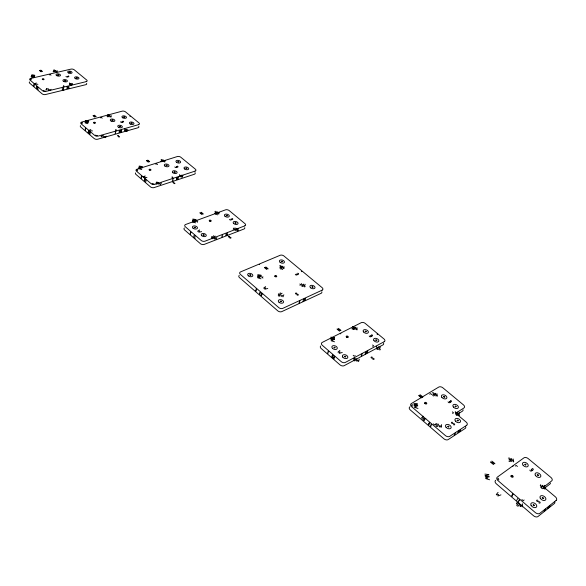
<?xml version="1.0" encoding="UTF-8"?>
<svg xmlns="http://www.w3.org/2000/svg" width="586" height="586" viewBox="0 0 586 586"><rect width="100%" height="100%" fill="white"/><g stroke="black" fill="none" stroke-linecap="round" stroke-linejoin="round"><path stroke-width="0.88" d="M301.622 283.551C300.779 284.789 303.87 285.594 303.328 284.1C302.742 285.316 305.848 285.822 305.042 284.21M544.064 511.3L545.603 509.095M172.335 180.774C173.661 181.037 172.438 179.36 172.709 179.074L173.302 178.876M47.539 88.889C44.946 87.014 48.477 91.299 45.884 89.424M62.878 89.504C64.343 89.863 62.797 88.134 63.112 87.834L63.698 87.695M140.984 177.748L141.497 178.203L141.321 176.049L141.805 176.459M283.983 266.527C284.518 273.083 281.507 261.686 282.071 268.3M280.928 301.915L280.95 300.94M281.917 262.001L281.947 261.107M33.754 85.754L34.135 86.201L33.951 84.084L34.362 84.443M275.72 276.416L275.735 275.984M48.36 88.706L48.492 90.317L49.495 89.577L50.052 90.588L51.063 89.262M190.091 233.719L190.648 234.217L190.501 231.997L191.029 232.452M221.698 236.883C222.951 237.074 221.852 235.528 222.138 235.162L222.739 234.927M115.003 133.513C116.394 133.835 115.01 132.121 115.296 131.828L115.889 131.66M85.087 129.799L85.563 130.217L85.351 128.114L85.798 128.495M120.943 131.088L121.698 130.114L121.097 130.187L120.782 132.062M250.215 275.493L250.273 274.563M89.607 132.788L90.2 132.971L89.746 131.872L89.46 133.769M238.326 228.423C238.941 229.859 236.063 229.434 236.663 228.298C237.015 229.653 234.136 228.862 235.03 227.771M255.584 290.524L256.192 291.059L256.089 288.788L256.668 289.286M441.58 424.623L441.361 427.231L440.826 427.135L440.035 425.458L439.412 427.004L438.189 424M235.587 223.339L235.653 222.512M226.819 216.029L226.899 215.209M259.378 293.85L259.583 294.267A0.974 0.608 66.1 0 0 259.854 294.472L259.745 292.48L260.155 292.282A0.974 0.615 66.2 0 1 260.411 292.539L260.47 293.073M219.003 212.191C219.003 218.153 217.025 207.781 217.01 213.751M210.213 220.929L210.257 220.541M38.009 87.57L37.797 89.438L38.207 89.79M327.508 352.919C328.424 354.332 328.028 351.886 328.131 351.19L328.761 351.739M203.701 235.462L203.803 234.605M298.867 302.94C299.922 302.984 299.292 301.541 299.431 301.211L300.025 300.933M194.911 227.895L195.021 227.053M68.892 86.435L68.643 88.281L69.229 88.142M89.995 134.223L89.922 133.051M186.289 168.724L186.407 167.992M302.779 301.153L302.984 301.219A0.967 0.425 -49.7 0 0 303.262 301.072L303.607 299.256A0.967 0.425 -49.8 0 1 303.87 299.153L303.929 299.453M182.854 175.207C183.279 176.569 180.583 176.027 181.242 175.067C181.514 176.305 178.811 175.58 179.69 174.569M178.225 162.066L178.342 161.34M174.665 172.511L174.789 171.764M121.478 131.857L121.353 130.971M423.641 420.235C424.645 421.722 424.264 419.246 424.418 418.521L425.114 419.115M166.592 165.772L166.717 165.032M359.269 359.189L358.595 361.591L357.753 359.929L357.204 361.21L356.728 361.159L356.002 358.581M165.062 160.344C164.812 165.64 163.274 156.381 163.025 161.707M145.709 182.034L146.075 180.122M361.115 355.929C362.023 355.834 361.701 354.567 361.774 354.193L362.36 353.878M178.085 179.052L178.488 177.17M511.483 495.595C513.431 497.844 511.717 494.306 512.428 493.903L513.197 494.555M193.695 237.088L194.142 235.154M195.101 235.99L194.655 237.923L195.182 238.377M131.608 123.595L131.762 122.928M127.814 129.433C128.129 130.641 125.653 130.224 126.246 129.286C126.349 130.429 123.858 129.726 124.752 128.81M124.129 117.427L124.291 116.768M119.962 126.862L120.13 126.188M225.786 235.484L226.269 233.572M227.361 233.147L226.87 235.067L227.463 234.832M112.483 120.621L112.659 119.954M111.333 115.662C110.827 120.401 109.736 112.058 109.245 116.878M283.844 294.751L283.009 296.875L282.313 295.381L281.221 296.457L280.701 294.15M422.447 397.564L422.096 397.557M454.143 435.098C454.883 434.724 454.941 433.874 454.963 433.369L455.534 432.995M76.678 78.268L76.876 77.667M72.561 83.49C72.825 84.574 70.401 84.223 71.038 83.329C71.118 84.333 68.73 83.776 69.609 82.882M69.771 72.569L69.976 71.975M65.046 81.044L65.258 80.436M58.146 75.279L58.358 74.678M57.347 70.774C56.527 75.081 56.022 67.463 55.231 71.844M216.857 237.528L216.109 239.388L215.26 238.048L214.381 239.117L213.839 236.934M431.574 425.268L431.567 424.623A0.842 0.564 56.6 0 0 431.186 424.301L430.329 426.22A0.842 0.564 56.6 0 0 430.71 426.542L430.966 426.535M460.721 429.904L459.505 431.655L460.091 431.201M161.428 183L160.374 184.671L159.846 183.44L158.703 184.253L158.528 182.422M516.706 500.378L517.753 498.466M519.621 500.715L519.635 500.056A0.908 0.608 51.1 0 0 519.218 499.697L518.171 501.594A0.908 0.608 51.1 0 0 518.595 501.953L518.888 501.96M547.734 508.443L548.826 506.546M550.056 505.806L548.723 507.608L549.302 507.095M106.315 136.186L105.377 137.681L104.682 136.56L103.766 137.402L103.51 135.622M366.323 353.307L367.913 350.919M498.071 492.401L496.283 494.511L496.73 494.899L498.54 494.357L497.836 496.034L500.942 494.877M423.217 416.258L421.349 418.074L423.539 417.979L422.748 419.437L425.824 418.485M339.887 350.421L337.939 352.186L340.063 351.966L339.104 353.028L339.411 353.351L342.261 352.457M543.918 488.665L549.917 484.051A3.377 2.132 30.8 0 0 550.452 483.084M524.133 499.968L523.203 500.678L521.906 499.572M540.614 487.347L541.508 486.658L540.226 485.582M512.574 466.471L513.124 466.075M498.62 478.169L497.675 478.85L498.935 479.927M515.277 466.075L516.193 465.416L517.438 466.463M333.148 358.083L334.782 356.947M265.612 286.605L263.583 288.144L265.67 287.982L264.652 288.913L264.923 289.206L267.773 288.459M456.413 414.991L462.449 411.138A3.128 1.978 25.9 0 0 463.065 409.753M435.537 424.279L434.57 424.887L433.406 423.89M452.604 413.452L453.535 412.859L452.377 411.885M412.449 404.552L411.482 405.138L412.617 406.113M429.648 394.18L430.585 393.609L431.721 394.561M199.628 229.917L197.541 231.265L199.592 231.155L198.779 232.239L201.606 231.617M365.737 353.614L365.093 353.966L366.418 351.717M365.459 352.992L366.06 352.669M355.241 355.68L354.252 356.207L353.19 355.299M372.718 346.377L373.678 345.872L372.615 344.986M334.254 337.748L333.266 338.254L334.298 339.14M351.82 328.834L352.779 328.343L353.812 329.207M340.268 333.837L340.876 333.529M145.152 175.91L143.043 177.075L145.035 177.016L144.185 177.968L146.969 177.463M282.13 293.227L281.134 293.674L280.159 292.846M299.885 285.221L300.852 284.789L299.885 283.976M262.975 276.856L261.964 277.288L262.916 278.101M280.775 269.179L281.749 268.762L282.694 269.553M90.83 129.513C85.615 131.667 91.306 130.392 92.507 130.949M215.289 236.121L214.278 236.51L213.392 235.748M233.199 229.236L234.18 228.862L233.294 228.115M36.354 82.985C31.322 84.97 36.251 83.791 37.907 84.311M197.724 221.112L196.713 221.486L197.577 222.226M215.67 214.513L216.652 214.154L217.516 214.879M153.935 183.704L152.917 184.041L152.104 183.337M171.925 177.785L172.914 177.463L172.094 176.782M137.776 169.903L136.758 170.218L137.564 170.9M155.781 164.226L156.762 163.919L157.561 164.585M97.422 135.425L96.404 135.71L95.657 135.066M115.427 130.348L116.416 130.07L115.662 129.44M82.509 122.686L81.491 122.957L82.23 123.587M100.506 117.823L101.488 117.552L102.228 118.174M45.203 90.815L44.192 91.057L43.489 90.464M63.163 86.464L64.145 86.23L63.449 85.644M31.388 79.015L30.377 79.249L31.065 79.835M49.334 74.854L50.315 74.627L51.004 75.206M489.142 476.975L485.362 476.931L487.801 478.095L485.743 478.198L485.75 478.594L489.618 479.78M417.73 405.959L414.075 405.849L416.368 406.926L414.346 407.336L418.016 408.449M334.46 339.572L330.9 339.411L333.046 340.415L331.039 340.737L334.533 341.799M261.136 276.856L257.774 276.57L259.693 277.581L257.613 277.676L261.041 278.833M195.936 221.098L192.677 220.783L194.479 221.72L192.442 221.808L195.709 222.87M180.246 176.13C177.507 177.338 184.597 176.071 181.865 177.28M125.192 130.239C122.459 131.293 129.433 130.246 126.708 131.308M142.098 167.948L138.823 167.706L140.64 168.482L138.728 168.621L141.761 169.537M69.946 84.179C67.222 85.087 74.07 84.252 71.353 85.168M88.34 122.24L85.278 121.888L86.882 122.701L84.933 122.686L87.915 123.675M34.398 76.37L31.424 76.004L32.926 76.788L31.036 76.722L33.885 77.66M542.109 497.91L543.764 498.203M532.945 505.037L534.615 505.33M537.142 474.96L538.761 475.253M511.659 476.264L512.428 476.396M484.878 474.103C496.884 475.319 477.019 475.268 489.061 476.499M508.326 458.142C510.062 456.999 511.344 461.131 508.992 459.71C510.838 458.955 511.329 462.955 508.904 461.138M524.551 464.456L526.162 464.749M447.521 426.462L449.118 426.755M454.846 406.288L456.406 406.581M425.304 403.117L426.044 403.249M413.797 403.344C425.29 404.633 406.193 404.237 417.686 405.541M456.955 420.389L458.538 420.682M432.3 392.818C434.058 391.734 434.995 395.601 432.842 394.224C434.695 393.528 434.819 397.235 432.651 395.506M443.368 396.715L444.921 397M333.808 347.425L335.346 347.71M344.341 356.486L345.887 356.779M375.465 340.056L376.966 340.341M346.89 336.701L347.608 336.84M330.819 337.17C341.997 338.562 323.274 337.8 334.452 339.199M280.189 301.285L281.683 301.57M352.508 326.746C354.266 325.757 354.918 329.251 352.926 328.006C354.786 327.391 354.574 330.797 352.633 329.134M365.012 331.332L366.499 331.617M261.151 276.519C250.317 274.959 268.593 276.211 257.767 274.651M249.511 274.885L250.976 275.171M311.745 286.884L313.188 287.162M281.221 261.415L282.642 261.693M279.712 265.744C281.507 264.784 281.837 268.139 280.02 266.872C281.866 266.264 281.412 269.479 279.654 267.875M275.383 276.138L276.072 276.27M194.259 227.339L195.68 227.617M203.042 234.891L204.47 235.176M214.879 211.414C216.674 210.55 216.798 213.59 215.099 212.432C216.937 211.861 216.271 214.872 214.666 213.326M226.167 215.48L227.551 215.758M234.92 222.79L236.312 223.061M209.905 220.673L210.564 220.805M192.801 219.061C203.152 220.548 185.616 219.281 195.98 220.79M185.681 168.219L187.015 168.49M165.984 165.267L167.325 165.538M174.057 171.998L175.397 172.269M139.168 166.072C149.093 167.53 132.253 166.219 142.156 167.677M149.716 169.691L150.353 169.823M177.617 161.568L178.942 161.831M161.099 159.575C162.923 158.821 162.805 161.633 161.253 160.498C163.098 159.971 162.241 162.776 160.776 161.289M123.565 116.966L124.847 117.229M107.494 114.907C109.282 114.175 109.047 116.841 107.582 115.75C109.428 115.281 108.344 117.859 107.07 116.468M131.044 123.133L132.326 123.397M111.926 120.159L113.215 120.423M119.398 126.393L120.694 126.657M85.593 120.489C95.218 121.976 78.802 120.489 88.413 121.991M94.214 122.679L94.829 122.804M69.251 72.144L70.488 72.4M53.641 70.034C55.443 69.368 55.025 71.829 53.678 70.796C55.523 70.415 54.242 72.686 53.121 71.441M76.158 77.843L77.396 78.099M57.626 74.854L58.878 75.111M64.526 80.612L65.779 80.868M31.827 74.752C41.108 76.231 25.227 74.664 34.486 76.151M42.859 79.183L43.452 79.308M129.872 116.16L130.151 116.38M63.076 89.006C59.413 88.479 66.592 90.61 62.922 90.09M118.555 135.696C114.775 135.176 122.262 137.41 118.482 136.89M173.874 182.246C169.984 181.741 177.778 184.077 173.888 183.572M68.364 75.88C70.335 76.759 66.255 77.506 65.94 76.451M122.943 121.104C124.957 121.763 122.254 122.657 121.917 121.595C123.661 122.313 120.738 122.914 120.518 121.778M177.287 166.124C179.411 166.79 176.664 167.845 176.276 166.68C178.137 167.398 174.994 168.189 174.862 166.907M376.974 334.005L377.604 334.525M231.961 218.402C234.246 219.069 231.404 220.343 230.965 219.047C232.95 219.831 229.624 220.724 229.529 219.318M297.725 273.193C300.142 273.816 297.249 275.391 296.758 273.918C298.926 274.651 295.512 275.86 295.315 274.255M371.583 334.731C374.168 335.324 371.224 337.206 370.66 335.566C372.96 336.327 369.458 337.763 369.209 335.961M450.378 400.377C453.146 400.927 450.202 403.19 449.513 401.337C451.945 402.157 448.349 403.835 448.063 401.813M532.051 468.419C534.996 468.91 532.044 471.613 531.253 469.511C533.912 470.272 530.22 472.404 529.817 470.082M40.764 70.093C46.279 74.224 35.534 67.683 41.101 71.829M94.361 115.193C100.323 119.661 88.823 112.615 94.837 117.105M147.738 160.103C154.169 164.908 141.871 157.348 148.353 162.197M420.001 394.671C429.164 401.593 412.346 390.921 421.524 397.85M201.196 212.249C208.155 217.516 194.962 209.275 201.972 214.571M265.795 266.923C273.442 272.644 259.137 263.729 266.784 269.487M338.378 328.35C346.7 334.628 331.288 324.893 339.609 331.2M491.808 461.087C501.748 468.639 483.677 457.043 493.617 464.617M333.148 355.534L332.496 354.97L331.808 356.918L332.511 357.533M332.152 355.929L332.804 356.5M301.79 271.677L301.614 271.421A0.938 0.623 66.1 0 0 301.46 271.289M259.686 264.594L259.473 264.506A0.945 0.454 -49.7 0 0 259.312 264.579M518.94 503.184L520.2 506.443L520.712 506.48L520.976 504.802L522.316 506.905L522.492 503.806M544.526 485.318C546.115 487.42 542.175 486.929 542.665 485.289C543.918 487.288 539.809 486.248 540.673 484.629M537.816 474.462L538.095 475.759M542.79 497.382L543.083 498.737M525.224 463.966L525.488 465.24M533.641 504.502L533.927 505.872M513.116 458.948C515.519 468.053 509.234 452.451 511.607 461.563M511.981 476.022L512.105 476.638M459.028 412.185C460.325 414.104 456.706 413.606 457.219 412.119C458.208 413.921 454.472 412.983 455.329 411.504M455.534 405.856L455.71 407.014M457.659 419.942L457.834 421.129M444.063 396.29L444.225 397.425M448.239 426L448.407 427.209M436.914 393.624C438.658 401.813 433.633 387.712 435.259 395.931M425.641 402.912L425.707 403.454M367.107 351.351L367.239 352.816M333.895 356.185L334.145 358.947M380.036 346.927C381.12 348.648 377.758 348.238 378.278 346.839C379.025 348.458 375.648 347.615 376.483 346.26M376.175 339.682L376.256 340.715M365.723 330.965L365.789 331.984M356.947 327.537C357.995 334.884 354.178 322.161 355.145 329.566M102.689 135.842C99.92 133.835 103.81 138.464 101.034 136.457M347.234 336.525L347.264 337.016M345.088 356.09L345.132 357.174M334.555 347.037L334.591 348.099M312.463 286.554L312.47 287.492M194.999 172.643A2.549 1.406 12.8 0 1 194.362 174.24L154.118 187.586A2.63 1.487 11.5 0 1 150.463 186.861L135.959 174.408A2.608 1.45 11 0 1 135.593 172.899M157.7 182.678A0.733 0.41 11.6 0 0 156.704 182.107A0.733 0.41 11.6 0 0 156.528 182.803L157.238 183.264A0.74 0.418 11.6 0 1 157.07 183.96A0.74 0.418 11.6 0 1 156.066 183.389M138.706 126.312A2.461 1.289 11.1 0 1 137.981 127.755L97.679 139.226A2.549 1.362 9.8 0 1 94.156 138.516L80.758 127.016A2.527 1.333 9.4 0 1 80.502 125.646M86.56 83.395A2.388 1.187 9.7 0 1 85.746 84.699L45.525 94.529A2.469 1.253 8.6 0 1 42.111 93.833L29.71 83.183A2.454 1.223 8.3 0 1 29.542 81.937M321.773 291.74A2.813 1.714 18.3 0 1 321.099 293.322L281.785 311.613A2.901 1.824 17.1 0 1 277.786 310.858L239.498 277.618A2.827 1.736 15.2 0 1 239.213 275.42M296.78 293.308A0.798 0.491 17.5 0 0 295.483 293.278A0.798 0.491 17.5 0 0 296.391 294.084L297.395 294.172A0.798 0.491 17.5 0 1 298.303 294.985A0.798 0.491 17.5 0 1 297.014 294.948M302.457 285.463A0.791 0.483 17.6 0 0 301.783 286.071A0.791 0.483 17.6 0 0 303.101 286.349L303.695 285.939A0.791 0.483 17.6 0 1 305.013 286.224A0.791 0.483 17.6 0 1 304.339 286.825M279.881 294.502A0.798 0.498 16.8 0 0 278.738 293.835A0.798 0.498 16.8 0 0 278.672 294.699L279.485 295.256A0.806 0.498 16.8 0 1 279.419 296.12A0.806 0.498 16.8 0 1 278.277 295.454M495.697 480.286A3.384 2.212 29.7 0 0 496.32 483.809L533.509 515.739A3.501 2.278 31.9 0 0 537.985 516.522L554.334 503.55A3.45 2.198 31.7 0 0 554.832 501.909M538.007 500.451A0.967 0.623 31.4 0 0 536.608 500.503A0.967 0.623 31.4 0 0 537.831 501.579L538.937 501.638A0.974 0.623 31.5 0 1 540.16 502.722A0.974 0.623 31.5 0 1 538.761 502.773M542.16 487.274A0.952 0.608 30.9 0 0 541.625 488.175A0.952 0.608 30.9 0 0 543.119 488.482L543.625 487.86A0.952 0.608 31 0 1 545.119 488.16A0.952 0.608 31 0 1 544.592 489.061M518.163 503.748A0.974 0.637 31.1 0 0 516.727 502.883A0.974 0.637 31.1 0 0 516.918 504.121L517.965 504.846A0.974 0.637 31.2 0 1 518.163 506.092A0.974 0.637 31.2 0 1 516.727 505.22M244.743 227.639A2.674 1.553 14.7 0 1 243.959 229.023L204.206 244.413A2.754 1.648 13.4 0 1 200.383 243.666L184.597 229.968A2.732 1.612 12.8 0 1 184.451 227.954M213.011 237.235A0.769 0.454 13.7 0 0 211.942 236.619A0.769 0.454 13.7 0 0 211.81 237.396L212.572 237.901A0.769 0.454 13.7 0 1 212.447 238.678A0.769 0.454 13.7 0 1 211.37 238.062M235.711 229.507A0.754 0.44 14.5 0 0 235.008 230.034A0.754 0.44 14.5 0 0 236.283 230.313L236.891 229.954A0.754 0.44 14.6 0 1 238.158 230.225A0.754 0.44 14.6 0 1 237.455 230.752M229.602 236.451A0.762 0.447 14.3 0 0 228.335 236.4A0.762 0.447 14.3 0 0 229.163 237.14L230.144 237.235A0.762 0.447 14.4 0 1 230.972 237.975A0.762 0.447 14.4 0 1 229.712 237.923M320.659 346.011A2.989 1.926 19.5 0 0 321.165 348.509L340.048 364.902A3.033 1.963 20.6 0 0 344.18 365.671L382.973 344.89A2.945 1.831 21.5 0 0 383.537 343.147M355.189 358.991A0.842 0.542 21 0 0 353.959 358.266A0.842 0.542 21 0 0 353.966 359.24L354.852 359.841A0.85 0.542 21 0 1 354.86 360.822A0.85 0.542 21 0 1 353.622 360.09M377.509 348.384A0.835 0.52 21.5 0 0 376.871 349.08A0.835 0.52 21.5 0 0 378.248 349.366L378.812 348.89A0.835 0.52 21.6 0 1 380.189 349.183A0.835 0.52 21.6 0 1 379.552 349.871M372.388 357.306A0.842 0.535 21.6 0 0 371.063 357.292A0.842 0.535 21.6 0 0 372.059 358.185L373.099 358.266A0.842 0.535 21.6 0 1 374.095 359.152A0.842 0.535 21.6 0 1 372.769 359.145M465.584 426.41A3.186 2.044 26.6 0 1 465.159 428.454L448.195 439.581A3.238 2.117 26.5 0 1 443.902 438.804L410.266 409.929A3.15 2.051 24.5 0 1 409.944 406.801M437.398 424.484A0.894 0.586 25.8 0 0 436.079 423.7A0.894 0.586 25.8 0 0 436.174 424.784L437.134 425.436A0.901 0.586 25.8 0 1 437.222 426.527A0.901 0.586 25.8 0 1 435.903 425.744M452.773 422.535A0.894 0.579 26.2 0 0 451.418 422.55A0.894 0.579 26.2 0 0 452.524 423.524L453.586 423.597A0.894 0.579 26.3 0 1 454.692 424.572A0.894 0.579 26.3 0 1 453.33 424.586M456.567 413.87A0.886 0.564 26 0 0 455.981 414.654A0.886 0.564 26 0 0 457.41 414.954L457.952 414.412A0.886 0.564 26.1 0 1 459.38 414.705A0.886 0.564 26.1 0 1 458.794 415.489M88.94 131.418L88.574 132.978L88.156 132.656L88.442 130.759L88.94 131.418M177.448 177.697L177.126 179.191L176.386 179.616L176.789 177.726L177.448 177.697M145.203 179.616L144.749 181.184L144.303 180.832L144.669 178.92L145.203 179.616M262.03 294.165L261.356 295.798A0.967 0.608 66.1 0 1 260.982 295.469L261.546 293.513A0.923 0.579 66.1 0 1 261.92 293.835L262.03 294.165M36.808 86.538L36.596 88.413C37.482 89.46 37.643 86.794 36.808 86.538M67.192 86.845L66.951 88.698C68.005 88.889 68.467 86.186 67.192 86.845M305.518 298.545L304.793 300.369A0.96 0.418 -49.8 0 1 304.412 300.552L305.028 298.611A0.916 0.403 -49.8 0 1 305.409 298.435L305.518 298.545M119.383 130.671L119.068 132.546C120.093 132.707 120.679 129.967 119.383 130.671M428.359 424.125L428.439 424.645A1.077 0.725 56.7 0 0 428.893 425.033L429.758 423.085A1.033 0.696 56.7 0 0 429.311 422.696L428.359 424.125M457.996 432.49L459.365 430.534L457.996 432.49M556.158 500.4L539.794 513.351A3.509 2.271 31.8 0 1 535.311 512.56L497.99 480.615A3.391 2.212 29.7 0 1 497.36 477.092L523.957 457.842A3.318 2.088 29.5 0 1 528.228 458.618L550.906 477.429A3.384 2.124 30.7 0 1 551.697 480.901L543.691 487.047L555.338 496.803A3.457 2.198 31.6 0 1 556.158 500.4M466.676 425.268L449.689 436.372A3.245 2.11 26.5 0 1 445.397 435.588L411.643 406.706A3.157 2.044 24.4 0 1 411.313 403.586L438.775 387.053A3.084 1.941 24.7 0 1 442.87 387.815L463.445 404.882A3.135 1.978 25.9 0 1 463.936 407.966L455.63 413.247L466.17 422.074A3.201 2.044 26.6 0 1 466.676 425.268M384.204 341.711L345.359 362.426A3.04 1.963 20.6 0 1 341.22 361.65L322.278 345.264A2.996 1.919 19.5 0 1 322.219 342.436L361.276 322.659A2.908 1.795 20.5 0 1 365.217 323.406L383.969 338.957A2.945 1.831 21.5 0 1 384.204 341.711M322.154 290.143L282.774 308.375A2.908 1.824 17.1 0 1 278.768 307.613L240.37 274.38A2.835 1.736 15.2 0 1 240.546 271.904L280.189 255.269A2.747 1.633 16.4 0 1 283.968 256.009L322.095 287.638A2.82 1.707 18.2 0 1 322.154 290.143M244.794 225.859L204.983 241.19A2.762 1.648 13.4 0 1 201.145 240.436L185.323 226.745A2.74 1.612 12.8 0 1 185.645 224.489L225.529 209.847A2.652 1.516 14.1 0 1 229.192 210.579L244.955 223.647A2.681 1.553 14.7 0 1 244.794 225.859M195.057 171.119L154.748 184.4A2.637 1.48 11.5 0 1 151.085 183.674L136.545 171.222A2.615 1.45 11 0 1 136.978 169.215L177.316 156.543A2.534 1.37 12.3 0 1 180.818 157.246L195.336 169.156A2.556 1.399 12.8 0 1 195.057 171.119M138.538 124.664L98.177 136.069A2.549 1.355 9.8 0 1 94.639 135.351L81.22 123.866A2.534 1.326 9.5 0 1 81.769 122.056L122.122 111.172A2.447 1.26 10.7 0 1 125.507 111.867L138.941 122.892A2.469 1.289 11.1 0 1 138.538 124.664M86.186 81.644L45.898 91.409A2.476 1.245 8.6 0 1 42.478 90.705L30.054 80.07A2.461 1.223 8.3 0 1 30.706 78.429L70.957 69.126A2.381 1.165 9.5 0 1 74.239 69.807L86.699 80.033A2.395 1.187 9.8 0 1 86.186 81.644M67.8 76.7L67.324 76.305L67.837 76.759M149.291 169.999A0.974 0.542 11.4 0 0 150.932 170.079A0.974 0.542 11.4 0 0 149.891 169.2A0.974 0.542 11.4 0 0 149.291 169.999M176.481 162.278A2.388 1.297 12.3 0 0 180.481 162.49A2.388 1.297 12.3 0 0 177.873 160.344A2.388 1.297 12.3 0 0 176.481 162.278M172.899 172.738A2.417 1.333 12.2 0 0 176.965 172.936A2.417 1.333 12.2 0 0 174.32 170.738A2.417 1.333 12.2 0 0 172.899 172.738M184.546 168.944A2.395 1.311 12.6 0 0 188.567 169.149A2.395 1.311 12.6 0 0 185.923 166.981A2.395 1.311 12.6 0 0 184.546 168.944M164.827 165.992A2.41 1.319 11.9 0 0 168.878 166.197A2.41 1.319 11.9 0 0 166.263 164.029A2.41 1.319 11.9 0 0 164.827 165.992M93.943 123.06A0.945 0.498 9.8 0 0 95.445 122.928A0.945 0.498 9.8 0 0 94.178 122.232A0.945 0.498 9.8 0 0 93.943 123.06M122.826 117.874A2.307 1.194 10.7 0 0 126.466 117.559A2.307 1.194 10.7 0 0 123.324 115.86A2.307 1.194 10.7 0 0 122.826 117.874M111.164 121.082A2.329 1.216 10.4 0 0 114.849 120.753A2.329 1.216 10.4 0 0 111.692 119.039A2.329 1.216 10.4 0 0 111.164 121.082M130.312 124.056A2.322 1.209 10.9 0 0 133.96 123.727A2.322 1.209 10.9 0 0 130.788 122.013A2.322 1.209 10.9 0 0 130.312 124.056M118.643 127.33A2.344 1.231 10.6 0 0 122.342 126.994A2.344 1.231 10.6 0 0 119.156 125.258A2.344 1.231 10.6 0 0 118.643 127.33M42.566 79.528A0.916 0.454 8.6 0 0 44.053 79.432A0.916 0.454 8.6 0 0 42.851 78.78A0.916 0.454 8.6 0 0 42.566 79.528M56.82 75.675A2.256 1.113 9.1 0 0 60.453 75.44A2.256 1.113 9.1 0 0 57.479 73.836A2.256 1.113 9.1 0 0 56.82 75.675M75.374 78.663A2.249 1.113 9.6 0 0 78.971 78.429A2.249 1.113 9.6 0 0 75.982 76.825A2.249 1.113 9.6 0 0 75.374 78.663M68.467 72.957A2.234 1.099 9.4 0 0 72.056 72.73A2.234 1.099 9.4 0 0 69.089 71.14A2.234 1.099 9.4 0 0 68.467 72.957M63.728 81.447A2.271 1.128 9.2 0 0 67.368 81.198A2.271 1.128 9.2 0 0 64.365 79.579A2.271 1.128 9.2 0 0 63.728 81.447M274.988 276.526A1.055 0.645 16.4 0 0 276.717 276.563A1.055 0.645 16.4 0 0 275.479 275.515A1.055 0.645 16.4 0 0 274.988 276.526M279.046 302.303A2.71 1.692 17 0 0 283.478 302.361A2.71 1.692 17 0 0 280.291 299.629A2.71 1.692 17 0 0 279.046 302.303M310.668 287.851A2.644 1.604 17.9 0 0 314.946 287.931A2.644 1.604 17.9 0 0 311.781 285.301A2.644 1.604 17.9 0 0 310.668 287.851M248.347 275.845A2.652 1.626 15.5 0 0 252.727 275.933A2.652 1.626 15.5 0 0 249.665 273.31A2.652 1.626 15.5 0 0 248.347 275.845M280.123 262.33A2.586 1.546 16.5 0 0 284.356 262.44A2.586 1.546 16.5 0 0 281.309 259.906A2.586 1.546 16.5 0 0 280.123 262.33M511.131 476.616A1.267 0.82 29.8 0 0 513.138 476.975A1.267 0.82 29.8 0 0 511.864 475.407A1.267 0.82 29.8 0 0 511.131 476.616M535.318 475.217A3.157 2 30.3 0 0 540.336 477.092A3.157 2 30.3 0 0 538.212 473.027A3.157 2 30.3 0 0 535.318 475.217M531.062 505.322A3.267 2.117 31.5 0 0 536.234 507.271A3.267 2.117 31.5 0 0 534.058 502.978A3.267 2.117 31.5 0 0 531.062 505.322M540.248 498.188A3.238 2.073 31.4 0 0 545.376 500.114A3.238 2.073 31.4 0 0 543.185 495.888A3.238 2.073 31.4 0 0 540.248 498.188M523.13 465.291A3.128 1.978 29.6 0 0 528.059 466.178A3.128 1.978 29.6 0 0 524.888 462.354A3.128 1.978 29.6 0 0 523.13 465.291M209.488 221.017A1.011 0.586 13.6 0 0 211.172 221.076A1.011 0.586 13.6 0 0 210.037 220.116A1.011 0.586 13.6 0 0 209.488 221.017M233.799 223.625A2.512 1.458 14.5 0 0 237.96 223.771A2.512 1.458 14.5 0 0 235.096 221.391A2.512 1.458 14.5 0 0 233.799 223.625M201.84 235.762A2.578 1.524 13.4 0 0 206.147 235.902A2.578 1.524 13.4 0 0 203.269 233.44A2.578 1.524 13.4 0 0 201.84 235.762M193.05 228.188A2.564 1.509 13 0 0 197.343 228.342A2.564 1.509 13 0 0 194.501 225.903A2.564 1.509 13 0 0 193.05 228.188M225.039 216.3A2.498 1.436 14.1 0 0 229.185 216.461A2.498 1.436 14.1 0 0 226.35 214.102A2.498 1.436 14.1 0 0 225.039 216.3M346.516 337.148A1.106 0.696 20.2 0 0 348.289 337.155A1.106 0.696 20.2 0 0 346.941 336.012A1.106 0.696 20.2 0 0 346.516 337.148M363.532 331.947A2.747 1.707 20.7 0 0 368.103 332.811A2.747 1.707 20.7 0 0 365.635 329.676A2.747 1.707 20.7 0 0 363.532 331.947M332.702 348.545A2.813 1.802 19.9 0 0 337.214 348.545A2.813 1.802 19.9 0 0 333.808 345.623A2.813 1.802 19.9 0 0 332.702 348.545M373.993 340.686A2.769 1.721 21.3 0 0 378.578 341.543A2.769 1.721 21.3 0 0 376.065 338.371A2.769 1.721 21.3 0 0 373.993 340.686M342.788 357.152A2.835 1.824 20.6 0 0 347.52 358.031A2.835 1.824 20.6 0 0 345.022 354.728A2.835 1.824 20.6 0 0 342.788 357.152M424.762 403.417A1.179 0.754 24.7 0 0 426.681 403.769A1.179 0.754 24.7 0 0 425.568 402.362A1.179 0.754 24.7 0 0 424.762 403.417M455.49 421.158A2.989 1.912 26.3 0 0 460.325 422.03A2.989 1.912 26.3 0 0 457.424 418.433A2.989 1.912 26.3 0 0 455.49 421.158M453.396 407.028A2.945 1.868 25.7 0 0 458.164 407.9A2.945 1.868 25.7 0 0 455.307 404.391A2.945 1.868 25.7 0 0 453.396 407.028M446.027 427.238A3.011 1.948 26.2 0 0 450.92 428.124A3.011 1.948 26.2 0 0 448.012 424.469A3.011 1.948 26.2 0 0 446.027 427.238M441.91 397.433A2.915 1.846 25.1 0 0 446.657 398.304A2.915 1.846 25.1 0 0 443.851 394.847A2.915 1.846 25.1 0 0 441.91 397.433"/></g></svg>
